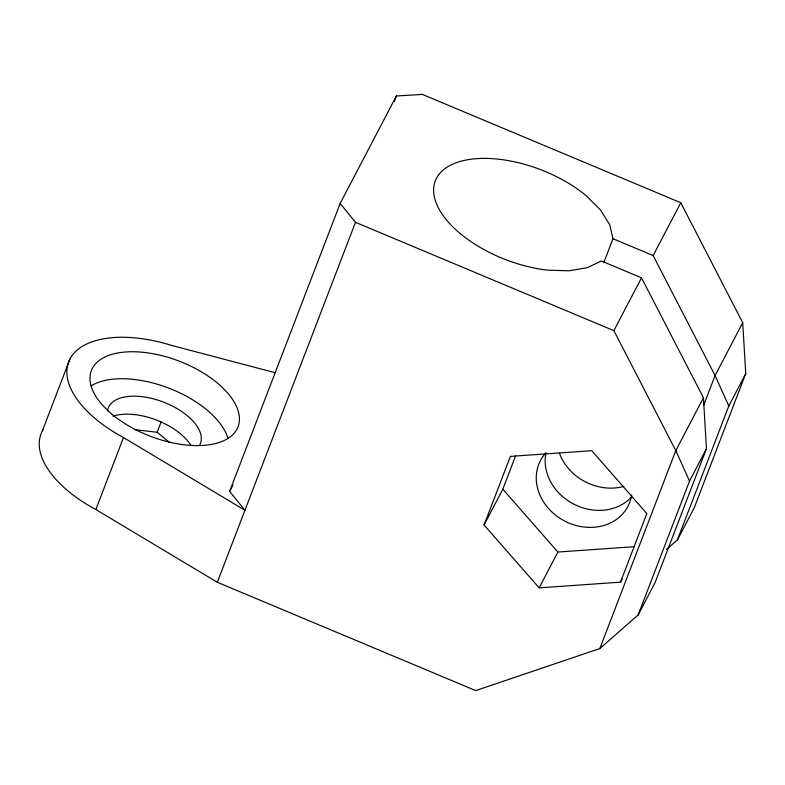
<?xml version="1.0" encoding="UTF-8"?>
<svg xmlns="http://www.w3.org/2000/svg" width="785" height="785" viewBox="0 0 785 785"><rect width="100%" height="100%" fill="white"/><g stroke="black" fill="none" stroke-linecap="round" stroke-linejoin="round"><path stroke-width="1.18" d="M42.351 430.955L69.983 358.961A102.658 52.566 21 0 1 171.67 345.439L275.339 372.757M603.773 262.72L612.977 238.718L609.729 224.726L600.594 210.037L586.179 195.671A94.259 48.268 21 0 0 436.48 178.303A94.259 48.268 21 0 0 547.233 270.109L568.791 270.815L587.249 267.695L601.339 260.973L641.512 277.811L703.438 397.789L706.471 448.696L655.053 582.637L638.117 615.008L599.809 648.587L475.7 690.584L217.308 582.274L95.849 509.524L123.49 437.539A102.658 52.566 21 0 1 69.983 358.961M169.344 442.347L157.167 432.26L161.053 422.134M123.49 437.539L244.94 510.279L229.622 491.381L340.16 203.423L396.376 95.986L422.399 94.416L680.791 202.726L742.718 322.713L745.75 373.621L694.332 507.561L677.406 539.933L666.455 549.52M394.178 101.697L396.376 95.986M217.308 582.274L355.477 222.322L340.16 203.423M484.08 524.969L510.397 456.389L591.782 450.698L646.83 513.576L620.503 582.156L539.128 587.857L484.08 524.969L502.812 489.153L515.539 456.007M599.809 648.587L675.797 450.619L703.438 397.789M703.664 405.296L715.076 375.544L742.718 322.713M638.117 615.008L689.534 481.068L706.471 448.696M677.406 539.933L728.814 405.982L745.75 373.621M229.622 491.381L233.027 484.875M689.534 481.068L675.797 450.619L613.87 330.642L641.512 277.811M728.814 405.982L715.076 375.544L653.149 255.557L680.791 202.726M539.128 587.857L557.87 552.041L634.388 546.684M620.503 582.156L622.211 578.908M134.235 429.601L157.167 432.26M612.977 238.718L653.149 255.557M355.477 222.322L613.87 330.642M502.812 489.153L557.87 552.041M631.68 494.982A49.377 42.341 27.6 0 1 566.063 521.731A49.377 42.341 27.6 0 1 545.634 453.102M631.66 496.797A49.377 42.341 27.6 0 1 573.806 504.127A49.377 42.341 27.6 0 1 546.026 452.709M623.879 486.376A49.377 42.341 27.6 0 1 559.401 453.18M95.849 509.524A102.658 52.566 21 0 1 43.46 429.022M91.129 385.877A78.549 40.221 21 0 1 169.079 388.241A78.549 40.221 21 0 1 228.062 438.795M107.496 410.957A49.377 25.287 21 0 1 162.838 401.851A49.377 25.287 21 0 1 199.351 445.556M113.02 416.197A49.377 25.287 21 0 1 190.775 445.223M112.304 414.519A78.549 40.221 21 0 0 237.06 428.993A78.549 40.221 21 0 0 144.764 352.494A78.549 40.221 21 0 0 112.304 414.519"/></g></svg>
